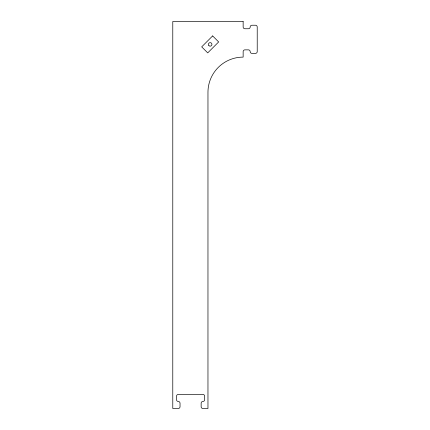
<?xml version="1.0" encoding="UTF-8"?>
<svg xmlns="http://www.w3.org/2000/svg" width="430" height="430" viewBox="0 0 430 430"><rect width="100%" height="100%" fill="white"/><g stroke="black" fill="none" stroke-linecap="round" stroke-linejoin="round"><path stroke-width="0.64" d="M212.64 35.916L201.691 46.865L207.712 52.885L218.66 41.936L212.64 35.916M243.143 21.5L172.779 21.5L172.779 408.5L178.273 408.5A1.758 1.758 0 0 0 180.03 406.742L180.03 403.222A1.758 1.758 0 0 0 178.273 401.464A1.758 1.758 0 0 1 176.515 399.706L176.515 396.186A1.758 1.758 0 0 1 178.273 394.428L202.901 394.428A1.758 1.758 0 0 1 204.658 396.186L204.658 399.706A1.758 1.758 0 0 1 202.901 401.464A1.758 1.758 0 0 0 201.143 403.222L201.143 406.742A1.758 1.758 0 0 0 202.901 408.5L207.964 408.5L207.964 92.294A35.179 35.179 0 0 1 243.143 57.109L243.143 51.622A1.758 1.758 0 0 1 244.906 49.858L248.422 49.858A1.758 1.758 0 0 1 250.179 51.622A1.758 1.758 0 0 0 251.942 53.379L255.458 53.379A1.758 1.758 0 0 0 257.221 51.622L257.221 26.993A1.758 1.758 0 0 0 255.458 25.23L251.942 25.23A1.758 1.758 0 0 0 250.179 26.993A1.758 1.758 0 0 1 248.422 28.751L244.906 28.751A1.758 1.758 0 0 1 243.143 26.993L243.143 21.5M208.932 45.645A1.758 1.758 0 0 0 211.872 44.854A1.758 1.758 0 0 0 209.722 42.704A1.758 1.758 0 0 0 208.932 45.645"/></g></svg>
